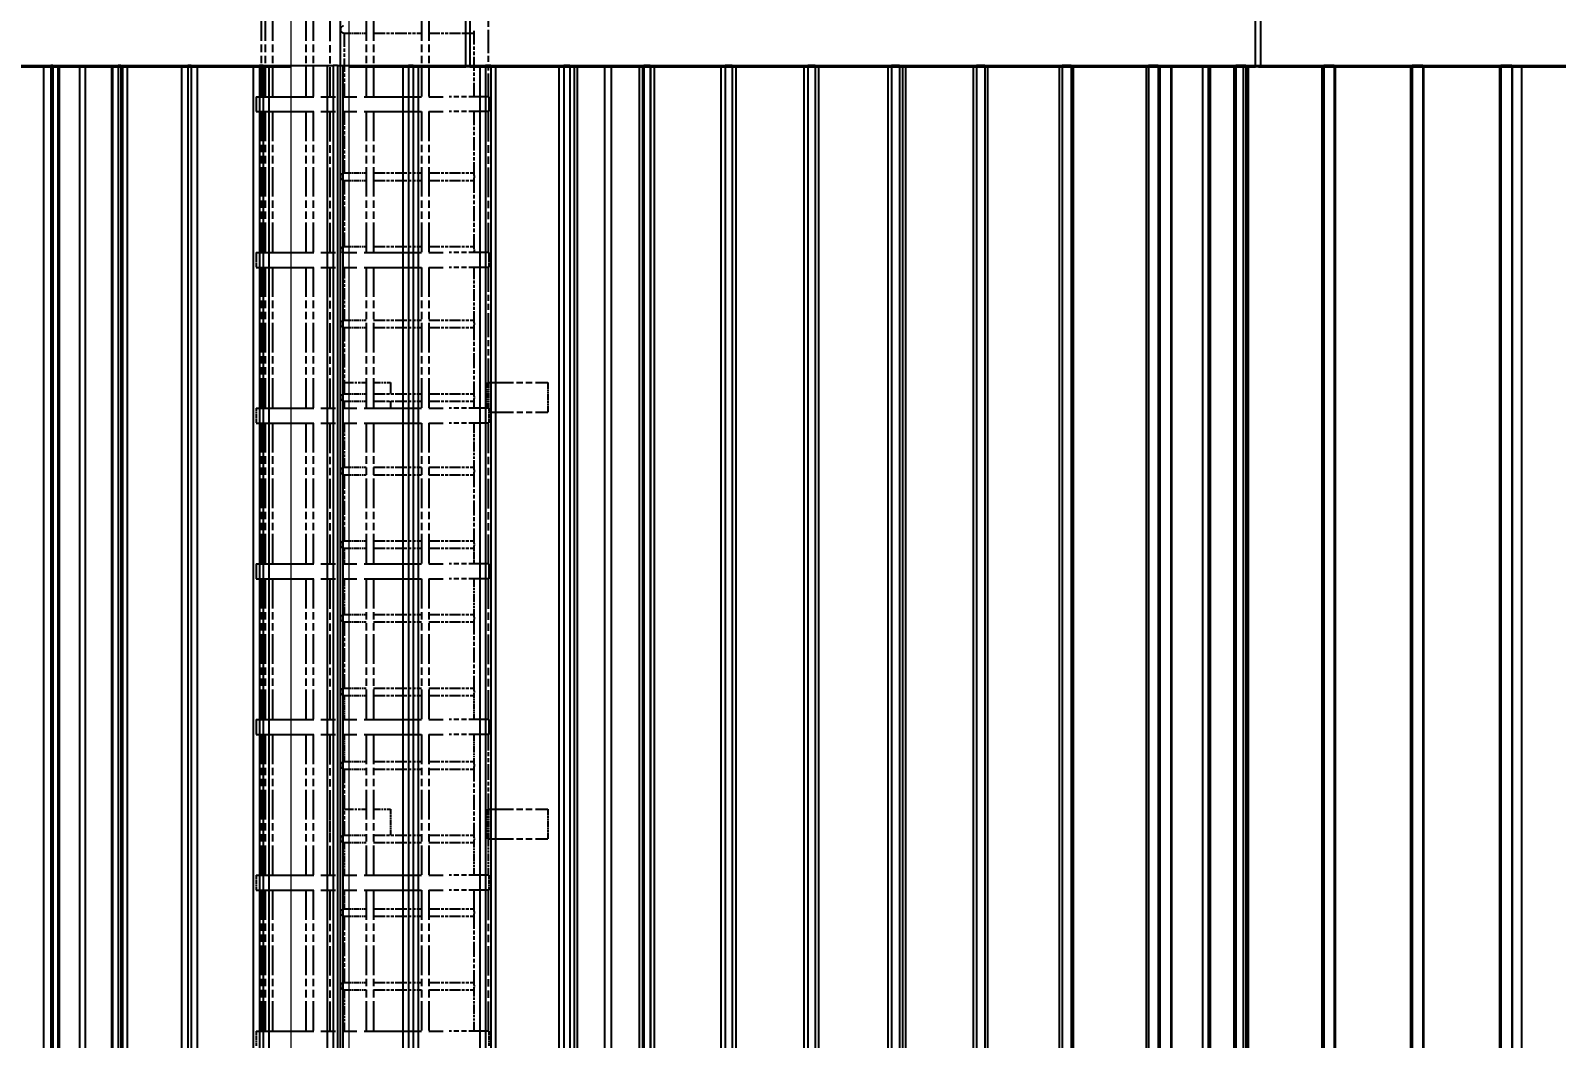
# Model space of a CAD drawing. Header units: millimetres. Extents: x 0 to 100323, y 0 to 59400.
# Drawn here: x 32064 to 37201, y 47532 to 50923 of the extents above; entities that cross this region are included whole.
import ezdxf

# ---------------------------------------------------------------- set-up
doc = ezdxf.new("R2010")
doc.units = ezdxf.units.MM
doc.header["$LTSCALE"] = 100
doc.linetypes.add('DOUBLE_DASH_CHAIN', pattern=[1.2403, 0.6614, -0.0827, 0.1654, -0.0827, 0.1654, -0.0827])
for name, color, linetype, lineweight in [('Dimension', 7, 'Continuous', 18), ('Reference', 7, 'DOUBLE_DASH_CHAIN', 25), ('Visible', 7, 'Continuous', 25)]:
    doc.layers.add(name, color=color, linetype=linetype, lineweight=lineweight)
doc.layers.add('P_Cable Ducts (CD)', color=30, linetype='Continuous', lineweight=18, true_color=0xff7f00)
doc.styles.add('Title', font='arial.ttf')
doc.dimstyles.new('Default - Method 2b', dxfattribs={"dimscale": 100, "dimtxt": 3, "dimasz": 2.5, "dimexe": 3, "dimexo": 0.5, "dimgap": 0.7, "dimtad": 0, "dimtoh": 1, "dimdec": 0, "dimrnd": 1e-08, "dimtxsty": 'Title', "dimcen": 0.09, "dimdle": 10, "dimclrd": 256, "dimclre": 256, "dimclrt": 7, "dimadec": 0, "dimazin": 2, "dimtfac": 0.833333, "dimtdec": 1, "dimtmove": 0, "dimatfit": 3, "dimfxl": 1, "dimtolj": 1, "dimlwd": -1, "dimlwe": -1, "dimarcsym": 0})

# ---------------------------------------------------------------- blocks, each defined once
blk = doc.blocks.new('*D43')
at = {"layer": 'Defpoints', "color": 0, "transparency": 16777216}
for p in [(45638.8, 52323.5), (47905.4, 52323.5), (29571.2, 44740.5)]:
    blk.add_point(p, dxfattribs=at)
at = {"layer": 'Dimension', "transparency": 16777216}
for p, q in [((45688.8, 52323.5), (48205.4, 52323.5)), ((47905.4, 52073.5), (47905.4, 49048.8)), ((47905.4, 44990.5), (47905.4, 48015.3)), ((29621.2, 44740.5), (48205.4, 44740.5))]:
    blk.add_line(p, q, dxfattribs=at)
for points in [[(47863.8, 52073.5), (47947.1, 52073.5), (47905.4, 52323.5)], [(47863.8, 44990.5), (47947.1, 44990.5), (47905.4, 44740.5)]]:
    blk.add_solid(points, dxfattribs=at)
at = {"layer": 'Dimension', "color": 7, "transparency": 16777216, "insert": (48058.7, 48085.3), "char_height": 300, "attachment_point": 7, "rotation": 90, "style": 'Title'}
blk.add_mtext('\\A1;7583', dxfattribs=at)

msp = doc.modelspace()

# ---------------------------------------------------------------- linework, layer by layer
at = {"layer": 'P_Cable Ducts (CD)'}
for p, q in [((32941.8, 45840.5), (32941.8, 51100.5)), ((33137.3, 45640.5), (33137.3, 51100.5))]:
    msp.add_line(p, q, dxfattribs=at)
at = {"layer": 'Reference', "ltscale": 1.503695}
for p, q in [((32840.4, 51173.5), (32840.4, 50699.8)), ((32854, 51173.5), (32854, 50699.8)), ((32879, 51173.5), (32879, 50699.8)), ((32990.7, 51173.5), (32990.7, 50699.8)), ((33015.7, 51173.5), (33015.7, 50699.8)), ((33073, 50699.8), (33073, 51173.5)), ((33194, 51173.5), (33194, 50699.8)), ((33219, 51173.5), (33219, 50699.8)), ((33380, 51173.5), (33380, 50699.8)), ((33405, 51173.5), (33405, 50699.8)), ((32840.4, 50649.8), (32840.4, 50176)), ((32854, 50649.8), (32854, 50176)), ((32879, 50649.8), (32879, 50176)), ((32990.7, 50649.8), (32990.7, 50176)), ((33015.7, 50649.8), (33015.7, 50176)), ((33073, 50176), (33073, 50649.8)), ((33194, 50649.8), (33194, 50176)), ((33219, 50649.8), (33219, 50176)), ((33380, 50649.8), (33380, 50176)), ((33405, 50649.8), (33405, 50176)), ((33605.9, 50176), (33605.9, 50649.8)), ((32840.4, 50126), (32840.4, 49652.3)), ((32854, 50126), (32854, 49652.3)), ((32879, 50126), (32879, 49652.3)), ((32990.7, 50126), (32990.7, 49652.3)), ((33015.7, 50126), (33015.7, 49652.3)), ((33073, 49652.3), (33073, 50126)), ((33194, 50126), (33194, 49652.3)), ((33219, 50126), (33219, 49652.3)), ((33380, 50126), (33380, 49652.3)), ((33405, 50126), (33405, 49652.3)), ((32840.4, 49602.3), (32840.4, 49128.5)), ((32854, 49602.3), (32854, 49128.5)), ((32879, 49602.3), (32879, 49128.5)), ((32990.7, 49602.3), (32990.7, 49128.5)), ((33015.7, 49602.3), (33015.7, 49128.5)), ((33073, 49128.5), (33073, 49602.3)), ((33194, 49602.3), (33194, 49128.5)), ((33219, 49602.3), (33219, 49128.5)), ((33380, 49602.3), (33380, 49128.5)), ((33405, 49602.3), (33405, 49128.5)), ((33605.9, 49128.5), (33605.9, 49602.3)), ((32840.4, 49078.5), (32840.4, 48604.8)), ((32854, 49078.5), (32854, 48604.8)), ((32879, 49078.5), (32879, 48604.8)), ((32990.7, 49078.5), (32990.7, 48604.8)), ((33015.7, 49078.5), (33015.7, 48604.8)), ((33073, 48604.8), (33073, 49078.5)), ((33194, 49078.5), (33194, 48604.8)), ((33219, 49078.5), (33219, 48604.8)), ((33380, 49078.5), (33380, 48604.8)), ((33405, 49078.5), (33405, 48604.8)), ((33605.9, 48604.8), (33605.9, 49078.5)), ((32840.4, 48554.8), (32840.4, 48081)), ((32854, 48554.8), (32854, 48081)), ((32879, 48554.8), (32879, 48081)), ((32990.7, 48554.8), (32990.7, 48081)), ((33015.7, 48554.8), (33015.7, 48081)), ((33073, 48081), (33073, 48554.8)), ((33194, 48554.8), (33194, 48081)), ((33219, 48554.8), (33219, 48081)), ((33380, 48554.8), (33380, 48081)), ((33405, 48554.8), (33405, 48081)), ((32840.4, 48031), (32840.4, 47557.3)), ((32854, 48031), (32854, 47557.3)), ((32879, 48031), (32879, 47557.3)), ((32990.7, 48031), (32990.7, 47557.3)), ((33015.7, 48031), (33015.7, 47557.3)), ((33073, 47557.3), (33073, 48031)), ((33194, 48031), (33194, 47557.3)), ((33219, 48031), (33219, 47557.3)), ((33380, 48031), (33380, 47557.3)), ((33405, 48031), (33405, 47557.3)), ((33605.9, 47557.3), (33605.9, 48031))]:
    msp.add_line(p, q, dxfattribs=at)
at = {"layer": 'Reference', "ltscale": 1.186272}
msp.add_line((33605.9, 50699.8), (33605.9, 51073.5), dxfattribs=at)
at = {"layer": 'Reference', "ltscale": 0.279552}
for p, q in [((33117.8, 50913.5), (33194, 50913.5)), ((33117.8, 50443.5), (33194, 50443.5)), ((33117.8, 50418.5), (33194, 50418.5)), ((33117.8, 50196), (33194, 50196)), ((33117.8, 49948.5), (33194, 49948.5)), ((33117.8, 49923.5), (33194, 49923.5)), ((33117.8, 49701), (33194, 49701)), ((33117.8, 49676), (33194, 49676)), ((33117.8, 49453.5), (33194, 49453.5)), ((33117.8, 49428.5), (33194, 49428.5)), ((33117.8, 49206), (33194, 49206)), ((33117.8, 49181), (33194, 49181)), ((33117.8, 48958.5), (33194, 48958.5)), ((33117.8, 48933.5), (33194, 48933.5)), ((33117.8, 48711), (33194, 48711)), ((33117.8, 48686), (33194, 48686)), ((33117.8, 48463.5), (33194, 48463.5)), ((33117.8, 48438.5), (33194, 48438.5)), ((33117.8, 48216), (33194, 48216)), ((33117.8, 48191), (33194, 48191)), ((33117.8, 47968.5), (33194, 47968.5)), ((33117.8, 47943.5), (33194, 47943.5)), ((33117.8, 47721), (33194, 47721)), ((33117.8, 47696), (33194, 47696))]:
    msp.add_line(p, q, dxfattribs=at)
at = {"layer": 'Reference', "ltscale": 0.678393}
msp.add_line((33121, 50699.8), (33121, 50913.5), dxfattribs=at)
at = {"layer": 'Reference', "ltscale": 0.589819}
for p, q in [((33219, 50913.5), (33380, 50913.5)), ((33219, 50443.5), (33380, 50443.5)), ((33219, 50418.5), (33380, 50418.5)), ((33219, 50196), (33380, 50196)), ((33219, 49948.5), (33380, 49948.5)), ((33219, 49923.5), (33380, 49923.5)), ((33219, 49701), (33380, 49701)), ((33219, 49676), (33380, 49676)), ((33219, 49453.5), (33380, 49453.5)), ((33219, 49428.5), (33380, 49428.5)), ((33219, 49206), (33380, 49206)), ((33219, 49181), (33380, 49181)), ((33219, 48958.5), (33380, 48958.5)), ((33219, 48933.5), (33380, 48933.5)), ((33219, 48711), (33380, 48711)), ((33219, 48686), (33380, 48686)), ((33219, 48463.5), (33380, 48463.5)), ((33219, 48438.5), (33380, 48438.5)), ((33219, 48216), (33380, 48216)), ((33219, 48191), (33380, 48191)), ((33219, 47968.5), (33380, 47968.5)), ((33219, 47943.5), (33380, 47943.5)), ((33219, 47721), (33380, 47721)), ((33219, 47696), (33380, 47696))]:
    msp.add_line(p, q, dxfattribs=at)
at = {"layer": 'Reference', "ltscale": 0.560489}
for p, q in [((33405, 50913.5), (33557.9, 50913.5)), ((33405, 50443.5), (33557.9, 50443.5)), ((33405, 50418.5), (33557.9, 50418.5)), ((33405, 50196), (33557.9, 50196)), ((33405, 49948.5), (33557.9, 49948.5)), ((33405, 49923.5), (33557.9, 49923.5)), ((33405, 49701), (33557.9, 49701)), ((33405, 49676), (33557.9, 49676)), ((33405, 49453.5), (33557.9, 49453.5)), ((33405, 49428.5), (33557.9, 49428.5)), ((33405, 49206), (33557.9, 49206)), ((33405, 49181), (33557.9, 49181)), ((33405, 48958.5), (33557.9, 48958.5)), ((33405, 48933.5), (33557.9, 48933.5)), ((33405, 48711), (33557.9, 48711)), ((33405, 48686), (33557.9, 48686)), ((33405, 48463.5), (33557.9, 48463.5)), ((33405, 48438.5), (33557.9, 48438.5)), ((33405, 48216), (33557.9, 48216)), ((33405, 48191), (33557.9, 48191)), ((33405, 47968.5), (33557.9, 47968.5)), ((33405, 47943.5), (33557.9, 47943.5)), ((33405, 47721), (33557.9, 47721)), ((33405, 47696), (33557.9, 47696))]:
    msp.add_line(p, q, dxfattribs=at)
at = {"layer": 'Reference', "ltscale": 0.706962}
msp.add_line((33557.9, 50699.8), (33557.9, 50922.5), dxfattribs=at)
at = {"layer": 'Reference', "ltscale": 2.925437}
for p, q in [((32824.4, 50699.8), (33473.4, 50699.8)), ((32824.4, 50649.8), (33473.4, 50649.8)), ((32824.4, 50176), (33473.4, 50176)), ((32824.4, 50126), (33473.4, 50126)), ((32824.4, 49652.3), (33473.4, 49652.3)), ((32824.4, 49602.3), (33473.4, 49602.3)), ((32824.4, 49128.5), (33473.4, 49128.5)), ((32824.4, 49078.5), (33473.4, 49078.5)), ((32824.4, 48604.8), (33473.4, 48604.8)), ((32824.4, 48554.8), (33473.4, 48554.8)), ((32824.4, 48081), (33473.4, 48081)), ((32824.4, 48031), (33473.4, 48031)), ((32824.4, 47557.3), (33473.4, 47557.3))]:
    msp.add_line(p, q, dxfattribs=at)
at = {"layer": 'Reference', "ltscale": 0.158612}
for p, q in [((32824.4, 50699.8), (32824.4, 50649.8)), ((33607.1, 50699.8), (33607.1, 50649.8)), ((32824.4, 50176), (32824.4, 50126)), ((33607.1, 50176), (33607.1, 50126)), ((32824.4, 49652.3), (32824.4, 49602.3)), ((33607.1, 49652.3), (33607.1, 49602.3)), ((32824.4, 49128.5), (32824.4, 49078.5)), ((33607.1, 49128.5), (33607.1, 49078.5)), ((32824.4, 48604.8), (32824.4, 48554.8)), ((33607.1, 48604.8), (33607.1, 48554.8)), ((32824.4, 48081), (32824.4, 48031)), ((33607.1, 48081), (33607.1, 48031)), ((32824.4, 47557.3), (32824.4, 47507.3)), ((33607.1, 47557.3), (33607.1, 47507.3))]:
    msp.add_line(p, q, dxfattribs=at)
at = {"layer": 'Reference', "ltscale": 1.015527}
for p, q in [((33607.1, 50699.8), (33473.4, 50699.8)), ((33607.1, 50649.8), (33473.4, 50649.8)), ((33607.1, 50176), (33473.4, 50176)), ((33607.1, 50126), (33473.4, 50126)), ((33607.1, 49652.3), (33473.4, 49652.3)), ((33607.1, 49602.3), (33473.4, 49602.3)), ((33607.1, 49128.5), (33473.4, 49128.5)), ((33607.1, 49078.5), (33473.4, 49078.5)), ((33607.1, 48604.8), (33473.4, 48604.8)), ((33607.1, 48554.8), (33473.4, 48554.8)), ((33607.1, 48081), (33473.4, 48081)), ((33607.1, 48031), (33473.4, 48031)), ((33607.1, 47557.3), (33473.4, 47557.3))]:
    msp.add_line(p, q, dxfattribs=at)
at = {"layer": 'Reference', "ltscale": 0.654587}
msp.add_line((33121, 50443.5), (33121, 50649.8), dxfattribs=at)
at = {"layer": 'Reference', "ltscale": 0.683155}
msp.add_line((33557.9, 50434.5), (33557.9, 50649.8), dxfattribs=at)
at = {"layer": 'Reference', "ltscale": 0.706168}
for p, q in [((33121, 50196), (33121, 50418.5)), ((33121, 49701), (33121, 49923.5)), ((33121, 49206), (33121, 49428.5)), ((33121, 48711), (33121, 48933.5)), ((33121, 48216), (33121, 48438.5)), ((33121, 47721), (33121, 47943.5))]:
    msp.add_line(p, q, dxfattribs=at)
at = {"layer": 'Reference', "ltscale": 0.763304}
for p, q in [((33557.9, 50187), (33557.9, 50427.5)), ((33557.9, 49692), (33557.9, 49932.5)), ((33557.9, 49197), (33557.9, 49437.5)), ((33557.9, 48702), (33557.9, 48942.5)), ((33557.9, 48207), (33557.9, 48447.5)), ((33557.9, 47712), (33557.9, 47952.5))]:
    msp.add_line(p, q, dxfattribs=at)
at = {"layer": 'Reference', "ltscale": 0.012597}
for p, q in [((33557.9, 50176), (33557.9, 50180)), ((33602.7, 49738.5), (33606.2, 49738.5)), ((33602.7, 48303.5), (33606.2, 48303.5)), ((33606.2, 48203.5), (33602.7, 48203.5))]:
    msp.add_line(p, q, dxfattribs=at)
at = {"layer": 'Reference', "ltscale": 0.563327}
msp.add_line((33121, 49948.5), (33121, 50126), dxfattribs=at)
at = {"layer": 'Reference', "ltscale": 0.591895}
msp.add_line((33557.9, 49939.5), (33557.9, 50126), dxfattribs=at)
at = {"layer": 'Reference', "ltscale": 1.229917}
msp.add_line((33605.9, 49738.5), (33605.9, 50126), dxfattribs=at)
at = {"layer": 'Reference', "ltscale": 0.273678}
for p, q in [((33072.7, 49652.3), (33072.7, 49738.5)), ((33602.7, 49652.3), (33602.7, 49738.5)), ((33606.2, 49738.5), (33606.2, 49652.3))]:
    msp.add_line(p, q, dxfattribs=at)
at = {"layer": 'Reference', "ltscale": 0.0008116}
for p, q in [((33072.7, 49738.5), (33073, 49738.5)), ((33072.7, 48303.5), (33073, 48303.5)), ((33073, 48203.5), (33072.7, 48203.5))]:
    msp.add_line(p, q, dxfattribs=at)
at = {"layer": 'Reference', "ltscale": 0.463858}
for p, q in [((33121, 49738.5), (33194, 49738.5)), ((33121, 48303.5), (33194, 48303.5))]:
    msp.add_line(p, q, dxfattribs=at)
at = {"layer": 'Reference', "ltscale": 0.362611}
for p, q in [((33219, 49738.5), (33276.2, 49738.5)), ((33219, 48303.5), (33276.2, 48303.5))]:
    msp.add_line(p, q, dxfattribs=at)
at = {"layer": 'Reference', "ltscale": 0.118934}
msp.add_line((33276.2, 49738.5), (33276.2, 49701), dxfattribs=at)
at = {"layer": 'Reference', "ltscale": 1.269595}
for p, q in [((33606.2, 49738.5), (33806.2, 49738.5)), ((33606.2, 48303.5), (33806.2, 48303.5)), ((33606.2, 48203.5), (33806.2, 48203.5))]:
    msp.add_line(p, q, dxfattribs=at)
at = {"layer": 'Reference', "ltscale": 0.317324}
for p, q in [((33806.2, 49738.5), (33806.2, 49638.5)), ((33072.7, 48203.5), (33072.7, 48303.5)), ((33602.7, 48203.5), (33602.7, 48303.5)), ((33606.2, 48303.5), (33606.2, 48203.5)), ((33806.2, 48303.5), (33806.2, 48203.5))]:
    msp.add_line(p, q, dxfattribs=at)
at = {"layer": 'Reference', "ltscale": 0.075288}
for p, q in [((33121, 49652.3), (33121, 49676)), ((33276.2, 49676), (33276.2, 49652.3))]:
    msp.add_line(p, q, dxfattribs=at)
at = {"layer": 'Reference', "ltscale": 0.103856}
msp.add_line((33557.9, 49652.3), (33557.9, 49685), dxfattribs=at)
at = {"layer": 'Reference', "ltscale": 1.263979}
msp.add_line((33607.1, 49638.5), (33806.2, 49638.5), dxfattribs=at)
at = {"layer": 'Reference', "ltscale": 0.472068}
msp.add_line((33121, 49453.5), (33121, 49602.3), dxfattribs=at)
at = {"layer": 'Reference', "ltscale": 0.500636}
msp.add_line((33557.9, 49444.5), (33557.9, 49602.3), dxfattribs=at)
at = {"layer": 'Reference', "ltscale": 0.166548}
msp.add_line((33121, 49128.5), (33121, 49181), dxfattribs=at)
at = {"layer": 'Reference', "ltscale": 0.195116}
msp.add_line((33557.9, 49128.5), (33557.9, 49190), dxfattribs=at)
at = {"layer": 'Reference', "ltscale": 0.380809}
msp.add_line((33121, 48958.5), (33121, 49078.5), dxfattribs=at)
at = {"layer": 'Reference', "ltscale": 0.409377}
msp.add_line((33557.9, 48949.5), (33557.9, 49078.5), dxfattribs=at)
at = {"layer": 'Reference', "ltscale": 0.286375}
msp.add_line((33557.9, 48604.8), (33557.9, 48695), dxfattribs=at)
at = {"layer": 'Reference', "ltscale": 0.257807}
msp.add_line((33121, 48604.8), (33121, 48686), dxfattribs=at)
at = {"layer": 'Reference', "ltscale": 0.289549}
msp.add_line((33121, 48463.5), (33121, 48554.8), dxfattribs=at)
at = {"layer": 'Reference', "ltscale": 0.318117}
msp.add_line((33557.9, 48454.5), (33557.9, 48554.8), dxfattribs=at)
at = {"layer": 'Reference', "ltscale": 0.797427}
msp.add_line((33605.9, 48303.5), (33605.9, 48554.8), dxfattribs=at)
at = {"layer": 'Reference', "ltscale": 0.277646}
msp.add_line((33276.2, 48303.5), (33276.2, 48216), dxfattribs=at)
at = {"layer": 'Reference', "ltscale": 0.349066}
msp.add_line((33121, 48081), (33121, 48191), dxfattribs=at)
at = {"layer": 'Reference', "ltscale": 0.377634}
msp.add_line((33557.9, 48081), (33557.9, 48200), dxfattribs=at)
at = {"layer": 'Reference', "ltscale": 0.388744}
msp.add_line((33605.9, 48081), (33605.9, 48203.5), dxfattribs=at)
at = {"layer": 'Reference', "ltscale": 0.19829}
msp.add_line((33121, 47968.5), (33121, 48031), dxfattribs=at)
at = {"layer": 'Reference', "ltscale": 0.226858}
msp.add_line((33557.9, 47959.5), (33557.9, 48031), dxfattribs=at)
at = {"layer": 'Reference', "ltscale": 0.440326}
msp.add_line((33121, 47557.3), (33121, 47696), dxfattribs=at)
at = {"layer": 'Reference', "ltscale": 0.468894}
msp.add_line((33557.9, 47557.3), (33557.9, 47705), dxfattribs=at)
at = {"layer": 'Reference', "ltscale": 0.126968}
for points in [[(33117.8, 50913.5), (33117.4, 50913.5), (33116.9, 50913.6), (33115.9, 50913.9), (33115.4, 50914.2), (33113.9, 50915.1), (33112.8, 50916.1), (33110.9, 50918.3), (33110.1, 50919.7), (33109.1, 50922), (33108.9, 50922.8), (33108.5, 50924.4), (33108.5, 50925.2), (33108.5, 50926.8), (33108.5, 50927.7), (33108.9, 50929.3), (33109.1, 50930.1), (33110.1, 50932.4), (33110.9, 50933.8), (33112.8, 50936), (33113.9, 50936.9), (33115.4, 50937.9), (33115.9, 50938.1), (33116.9, 50938.5), (33117.4, 50938.5), (33117.8, 50938.5)], [(33117.8, 50418.5), (33117.4, 50418.5), (33116.9, 50418.6), (33115.9, 50418.9), (33115.4, 50419.2), (33113.9, 50420.1), (33112.8, 50421.1), (33110.9, 50423.3), (33110.1, 50424.7), (33109.1, 50427), (33108.9, 50427.8), (33108.5, 50429.4), (33108.5, 50430.2), (33108.5, 50431.8), (33108.5, 50432.7), (33108.9, 50434.3), (33109.1, 50435.1), (33110.1, 50437.4), (33110.9, 50438.8), (33112.8, 50441), (33113.9, 50441.9), (33115.4, 50442.9), (33115.9, 50443.1), (33116.9, 50443.5), (33117.4, 50443.5), (33117.8, 50443.5)], [(33117.8, 49923.5), (33117.4, 49923.5), (33116.9, 49923.6), (33115.9, 49923.9), (33115.4, 49924.2), (33113.9, 49925.1), (33112.8, 49926.1), (33110.9, 49928.3), (33110.1, 49929.7), (33109.1, 49932), (33108.9, 49932.8), (33108.5, 49934.4), (33108.5, 49935.2), (33108.5, 49936.8), (33108.5, 49937.7), (33108.9, 49939.3), (33109.1, 49940.1), (33110.1, 49942.4), (33110.9, 49943.8), (33112.8, 49946), (33113.9, 49946.9), (33115.4, 49947.9), (33115.9, 49948.1), (33116.9, 49948.5), (33117.4, 49948.5), (33117.8, 49948.5)], [(33117.8, 49676), (33117.4, 49676), (33116.9, 49676.1), (33115.9, 49676.4), (33115.4, 49676.7), (33113.9, 49677.6), (33112.8, 49678.6), (33110.9, 49680.8), (33110.1, 49682.2), (33109.1, 49684.5), (33108.9, 49685.3), (33108.5, 49686.9), (33108.5, 49687.7), (33108.5, 49689.3), (33108.5, 49690.2), (33108.9, 49691.8), (33109.1, 49692.6), (33110.1, 49694.9), (33110.9, 49696.3), (33112.8, 49698.5), (33113.9, 49699.4), (33115.4, 49700.4), (33115.9, 49700.6), (33116.9, 49701), (33117.4, 49701), (33117.8, 49701)], [(33117.8, 49428.5), (33117.4, 49428.5), (33116.9, 49428.6), (33115.9, 49428.9), (33115.4, 49429.2), (33113.9, 49430.1), (33112.8, 49431.1), (33110.9, 49433.3), (33110.1, 49434.7), (33109.1, 49437), (33108.9, 49437.8), (33108.5, 49439.4), (33108.5, 49440.2), (33108.5, 49441.8), (33108.5, 49442.7), (33108.9, 49444.3), (33109.1, 49445.1), (33110.1, 49447.4), (33110.9, 49448.8), (33112.8, 49451), (33113.9, 49451.9), (33115.4, 49452.9), (33115.9, 49453.1), (33116.9, 49453.5), (33117.4, 49453.5), (33117.8, 49453.5)], [(33117.8, 49181), (33117.4, 49181), (33116.9, 49181.1), (33115.9, 49181.4), (33115.4, 49181.7), (33113.9, 49182.6), (33112.8, 49183.6), (33110.9, 49185.8), (33110.1, 49187.2), (33109.1, 49189.5), (33108.9, 49190.3), (33108.5, 49191.9), (33108.5, 49192.7), (33108.5, 49194.3), (33108.5, 49195.2), (33108.9, 49196.8), (33109.1, 49197.6), (33110.1, 49199.9), (33110.9, 49201.3), (33112.8, 49203.5), (33113.9, 49204.4), (33115.4, 49205.4), (33115.9, 49205.6), (33116.9, 49206), (33117.4, 49206), (33117.8, 49206)], [(33117.8, 48933.5), (33117.4, 48933.5), (33116.9, 48933.6), (33115.9, 48933.9), (33115.4, 48934.2), (33113.9, 48935.1), (33112.8, 48936.1), (33110.9, 48938.3), (33110.1, 48939.7), (33109.1, 48942), (33108.9, 48942.8), (33108.5, 48944.4), (33108.5, 48945.2), (33108.5, 48946.8), (33108.5, 48947.7), (33108.9, 48949.3), (33109.1, 48950.1), (33110.1, 48952.4), (33110.9, 48953.8), (33112.8, 48956), (33113.9, 48956.9), (33115.4, 48957.9), (33115.9, 48958.1), (33116.9, 48958.5), (33117.4, 48958.5), (33117.8, 48958.5)], [(33117.8, 48686), (33117.4, 48686), (33116.9, 48686.1), (33115.9, 48686.4), (33115.4, 48686.7), (33113.9, 48687.6), (33112.8, 48688.6), (33110.9, 48690.8), (33110.1, 48692.2), (33109.1, 48694.5), (33108.9, 48695.3), (33108.5, 48696.9), (33108.5, 48697.7), (33108.5, 48699.3), (33108.5, 48700.2), (33108.9, 48701.8), (33109.1, 48702.6), (33110.1, 48704.9), (33110.9, 48706.3), (33112.8, 48708.5), (33113.9, 48709.4), (33115.4, 48710.4), (33115.9, 48710.6), (33116.9, 48711), (33117.4, 48711), (33117.8, 48711)], [(33117.8, 48438.5), (33117.4, 48438.5), (33116.9, 48438.6), (33115.9, 48438.9), (33115.4, 48439.2), (33113.9, 48440.1), (33112.8, 48441.1), (33110.9, 48443.3), (33110.1, 48444.7), (33109.1, 48447), (33108.9, 48447.8), (33108.5, 48449.4), (33108.5, 48450.2), (33108.5, 48451.8), (33108.5, 48452.7), (33108.9, 48454.3), (33109.1, 48455.1), (33110.1, 48457.4), (33110.9, 48458.8), (33112.8, 48461), (33113.9, 48461.9), (33115.4, 48462.9), (33115.9, 48463.1), (33116.9, 48463.5), (33117.4, 48463.5), (33117.8, 48463.5)], [(33117.8, 48191), (33117.4, 48191), (33116.9, 48191.1), (33115.9, 48191.4), (33115.4, 48191.7), (33113.9, 48192.6), (33112.8, 48193.6), (33110.9, 48195.8), (33110.1, 48197.2), (33109.1, 48199.5), (33108.9, 48200.3), (33108.5, 48201.9), (33108.5, 48202.7), (33108.5, 48204.3), (33108.5, 48205.2), (33108.9, 48206.8), (33109.1, 48207.6), (33110.1, 48209.9), (33110.9, 48211.3), (33112.8, 48213.5), (33113.9, 48214.4), (33115.4, 48215.4), (33115.9, 48215.6), (33116.9, 48216), (33117.4, 48216), (33117.8, 48216)], [(33117.8, 47943.5), (33117.4, 47943.5), (33116.9, 47943.6), (33115.9, 47943.9), (33115.4, 47944.2), (33113.9, 47945.1), (33112.8, 47946.1), (33110.9, 47948.3), (33110.1, 47949.7), (33109.1, 47952), (33108.9, 47952.8), (33108.5, 47954.4), (33108.5, 47955.2), (33108.5, 47956.8), (33108.5, 47957.7), (33108.9, 47959.3), (33109.1, 47960.1), (33110.1, 47962.4), (33110.9, 47963.8), (33112.8, 47966), (33113.9, 47966.9), (33115.4, 47967.9), (33115.9, 47968.1), (33116.9, 47968.5), (33117.4, 47968.5), (33117.8, 47968.5)], [(33117.8, 47696), (33117.4, 47696), (33116.9, 47696.1), (33115.9, 47696.4), (33115.4, 47696.7), (33113.9, 47697.6), (33112.8, 47698.6), (33110.9, 47700.8), (33110.1, 47702.2), (33109.1, 47704.5), (33108.9, 47705.3), (33108.5, 47706.9), (33108.5, 47707.7), (33108.5, 47709.3), (33108.5, 47710.2), (33108.9, 47711.8), (33109.1, 47712.6), (33110.1, 47714.9), (33110.9, 47716.3), (33112.8, 47718.5), (33113.9, 47719.4), (33115.4, 47720.4), (33115.9, 47720.6), (33116.9, 47721), (33117.4, 47721), (33117.8, 47721)]]:
    msp.add_open_spline(points, degree=3, knots=[1.925785, 1.925785, 1.925785, 1.925785, 2.166111, 2.166111, 2.406438, 2.406438, 2.887091, 2.887091, 3.36933, 3.36933, 3.61045, 3.61045, 3.85157, 3.85157, 4.092689, 4.092689, 4.333809, 4.333809, 4.816048, 4.816048, 5.296701, 5.296701, 5.537028, 5.537028, 5.777354, 5.777354, 5.777354, 5.777354], dxfattribs=at)
at = {"layer": 'Reference', "ltscale": 0.022524}
for points in [[(33557.9, 50434.5), (33557.9, 50434.2), (33557.9, 50433.8), (33557.9, 50432.7), (33557.9, 50431.8), (33557.9, 50430.2), (33557.9, 50429.4), (33557.9, 50428.2), (33557.9, 50427.9), (33557.9, 50427.5)], [(33557.9, 50187), (33557.9, 50186.7), (33557.9, 50186.3), (33557.9, 50185.2), (33557.9, 50184.3), (33557.9, 50182.7), (33557.9, 50181.9), (33557.9, 50180.7), (33557.9, 50180.4), (33557.9, 50180)], [(33557.9, 49939.5), (33557.9, 49939.2), (33557.9, 49938.8), (33557.9, 49937.7), (33557.9, 49936.8), (33557.9, 49935.2), (33557.9, 49934.4), (33557.9, 49933.2), (33557.9, 49932.9), (33557.9, 49932.5)], [(33557.9, 49692), (33557.9, 49691.7), (33557.9, 49691.3), (33557.9, 49690.2), (33557.9, 49689.3), (33557.9, 49687.7), (33557.9, 49686.9), (33557.9, 49685.7), (33557.9, 49685.4), (33557.9, 49685)], [(33557.9, 49444.5), (33557.9, 49444.2), (33557.9, 49443.8), (33557.9, 49442.7), (33557.9, 49441.8), (33557.9, 49440.2), (33557.9, 49439.4), (33557.9, 49438.2), (33557.9, 49437.9), (33557.9, 49437.5)], [(33557.9, 49197), (33557.9, 49196.7), (33557.9, 49196.3), (33557.9, 49195.2), (33557.9, 49194.3), (33557.9, 49192.7), (33557.9, 49191.9), (33557.9, 49190.7), (33557.9, 49190.4), (33557.9, 49190)], [(33557.9, 48949.5), (33557.9, 48949.2), (33557.9, 48948.8), (33557.9, 48947.7), (33557.9, 48946.8), (33557.9, 48945.2), (33557.9, 48944.4), (33557.9, 48943.2), (33557.9, 48942.9), (33557.9, 48942.5)], [(33557.9, 48702), (33557.9, 48701.7), (33557.9, 48701.3), (33557.9, 48700.2), (33557.9, 48699.3), (33557.9, 48697.7), (33557.9, 48696.9), (33557.9, 48695.7), (33557.9, 48695.4), (33557.9, 48695)], [(33557.9, 48454.5), (33557.9, 48454.2), (33557.9, 48453.8), (33557.9, 48452.7), (33557.9, 48451.8), (33557.9, 48450.2), (33557.9, 48449.4), (33557.9, 48448.2), (33557.9, 48447.9), (33557.9, 48447.5)], [(33557.9, 48207), (33557.9, 48206.7), (33557.9, 48206.3), (33557.9, 48205.2), (33557.9, 48204.3), (33557.9, 48202.7), (33557.9, 48201.9), (33557.9, 48200.7), (33557.9, 48200.4), (33557.9, 48200)], [(33557.9, 47959.5), (33557.9, 47959.2), (33557.9, 47958.8), (33557.9, 47957.7), (33557.9, 47956.8), (33557.9, 47955.2), (33557.9, 47954.4), (33557.9, 47953.2), (33557.9, 47952.9), (33557.9, 47952.5)], [(33557.9, 47712), (33557.9, 47711.7), (33557.9, 47711.3), (33557.9, 47710.2), (33557.9, 47709.3), (33557.9, 47707.7), (33557.9, 47706.9), (33557.9, 47705.7), (33557.9, 47705.4), (33557.9, 47705)]]:
    msp.add_open_spline(points, degree=3, knots=[3.5052413, 3.5052413, 3.5052413, 3.5052413, 3.61045, 3.61045, 3.8515697, 3.8515697, 4.0926893, 4.0926893, 4.197898, 4.197898, 4.197898, 4.197898], dxfattribs=at)
at = {"layer": 'Reference', "ltscale": 0.089396}
msp.add_open_spline([(33110.9, 50176), (33110.3, 50176.8), (33109.8, 50177.7), (33109.1, 50179.5), (33108.9, 50180.3), (33108.5, 50181.9), (33108.5, 50182.7), (33108.5, 50184.3), (33108.5, 50185.2), (33108.9, 50186.8), (33109.1, 50187.6), (33110.1, 50189.9), (33110.9, 50191.3), (33112.8, 50193.5), (33113.9, 50194.4), (33115.4, 50195.4), (33115.9, 50195.6), (33116.9, 50196), (33117.4, 50196), (33117.8, 50196)], degree=3, knots=[3.067213, 3.067213, 3.067213, 3.067213, 3.36933, 3.36933, 3.61045, 3.61045, 3.85157, 3.85157, 4.092689, 4.092689, 4.333809, 4.333809, 4.816048, 4.816048, 5.296701, 5.296701, 5.537028, 5.537028, 5.777354, 5.777354, 5.777354, 5.777354], dxfattribs=at)
at = {"layer": 'Visible'}
for p, q in [((33107.6, 45640.5), (33107.6, 51100.5)), ((33529.5, 50800.5), (33529.5, 51100.5)), ((33543.4, 51100.5), (33543.4, 50800.5)), ((36188.3, 50800.5), (36188.3, 51100.5)), ((36204.1, 51100.5), (36204.1, 50800.5)), ((31916.9, 50805.5), (32109.2, 50805.5)), ((32109.2, 50805.5), (32132.3, 50805.5)), ((32109.2, 44940.5), (32109.2, 50805.5)), ((32139.1, 50805.5), (32132.3, 50805.5)), ((32132.3, 50805.5), (32132.3, 44940.5)), ((32139.1, 50805.5), (32139.1, 44940.5)), ((32139.1, 50805.5), (32337.7, 50805.5)), ((32162.3, 44940.5), (32162.3, 50805.5)), ((32337.7, 44940.5), (32337.7, 50805.5)), ((32337.7, 50805.5), (32359.9, 50805.5)), ((32368.6, 50805.5), (32359.9, 50805.5)), ((32359.9, 50805.5), (32359.9, 44940.5)), ((32368.6, 50805.5), (32368.6, 44940.5)), ((32368.6, 50805.5), (32573.2, 50805.5)), ((32390.8, 44940.5), (32390.8, 50805.5)), ((32573.2, 50805.5), (32594.4, 50805.5)), ((32573.2, 44940.5), (32573.2, 50805.5)), ((32605, 50805.5), (32594.4, 50805.5)), ((32594.4, 50805.5), (32594.4, 44940.5)), ((32605, 50805.5), (32605, 44940.5)), ((32605, 50805.5), (32815.3, 50805.5)), ((32626.2, 44940.5), (32626.2, 50805.5)), ((32815.3, 44940.5), (32815.3, 50805.5)), ((32815.3, 50805.5), (32835.5, 50805.5)), ((32848, 50805.5), (32835.5, 50805.5)), ((32835.5, 50805.5), (32835.5, 44940.5)), ((32848, 50805.5), (32848, 44940.5)), ((32848, 50805.5), (33063.8, 50805.5)), ((32868.2, 44940.5), (32868.2, 50805.5)), ((33063.8, 50805.5), (33083, 50805.5)), ((33063.8, 44940.5), (33063.8, 50805.5)), ((33097.3, 50805.5), (33083, 50805.5)), ((33083, 50805.5), (33083, 44940.5)), ((33097.3, 50805.5), (33097.3, 44940.5)), ((33097.3, 50805.5), (33318.3, 50805.5)), ((33116.4, 44940.5), (33116.4, 50805.5)), ((33318.3, 44940.5), (33318.3, 50805.5)), ((33318.3, 50805.5), (33336.3, 50805.5)), ((33352.5, 50805.5), (33336.3, 50805.5)), ((33336.3, 50805.5), (33336.3, 44940.5)), ((33352.5, 50805.5), (33352.5, 44940.5)), ((33352.5, 50805.5), (33578.4, 50805.5)), ((33370.6, 44940.5), (33370.6, 50805.5)), ((33578.4, 50805.5), (33595.4, 50805.5)), ((33578.4, 44940.5), (33578.4, 50805.5)), ((33613.4, 50805.5), (33595.4, 50805.5)), ((33595.4, 50805.5), (33595.4, 44940.5)), ((33613.4, 50805.5), (33613.4, 44940.5)), ((33613.4, 50805.5), (33843.8, 50805.5)), ((33630.4, 44940.5), (33630.4, 50805.5)), ((33843.8, 44940.5), (33843.8, 50805.5)), ((33843.8, 50805.5), (33859.7, 50805.5)), ((33879.5, 50805.5), (33859.7, 50805.5)), ((33859.7, 50805.5), (33859.7, 44940.5)), ((33879.5, 50805.5), (33879.5, 44940.5)), ((33879.5, 50805.5), (34114.3, 50805.5)), ((33895.4, 44940.5), (33895.4, 50805.5)), ((34114.3, 50805.5), (34129, 50805.5)), ((34114.3, 44940.5), (34114.3, 50805.5)), ((34150.6, 50805.5), (34129, 50805.5)), ((34129, 50805.5), (34129, 44940.5)), ((34150.6, 50805.5), (34150.6, 44940.5)), ((34150.6, 50805.5), (34389.3, 50805.5)), ((34165.3, 44940.5), (34165.3, 50805.5)), ((34389.3, 44940.5), (34389.3, 50805.5)), ((34389.3, 50805.5), (34402.8, 50805.5)), ((34426.2, 50805.5), (34402.8, 50805.5)), ((34402.8, 50805.5), (34402.8, 44940.5)), ((34426.2, 50805.5), (34426.2, 46540.5)), ((34426.2, 50805.5), (34668.6, 50805.5)), ((34439.7, 46540.5), (34439.7, 50805.5)), ((34668.6, 46540.5), (34668.6, 50805.5)), ((34668.6, 50805.5), (34680.9, 50805.5)), ((34706, 50805.5), (34680.9, 50805.5)), ((34680.9, 50805.5), (34680.9, 46540.5)), ((34706, 50805.5), (34706, 46540.5)), ((34706, 50805.5), (34951.7, 50805.5)), ((34718.3, 46540.5), (34718.3, 50805.5)), ((34951.7, 46540.5), (34951.7, 50805.5)), ((34951.7, 50805.5), (34962.9, 50805.5)), ((34989.6, 50805.5), (34962.9, 50805.5)), ((34962.9, 50805.5), (34962.9, 46540.5)), ((34989.6, 50805.5), (34989.6, 46540.5)), ((34989.6, 50805.5), (35238.4, 50805.5)), ((35000.8, 46540.5), (35000.8, 50805.5)), ((35238.4, 50805.5), (35248.3, 50805.5)), ((35238.4, 46540.5), (35238.4, 50805.5)), ((35276.7, 50805.5), (35248.3, 50805.5)), ((35248.3, 50805.5), (35248.3, 46540.5)), ((35276.7, 50805.5), (35276.7, 46540.5)), ((35276.7, 50805.5), (35528.2, 50805.5)), ((35286.7, 46540.5), (35286.7, 50805.5)), ((35528.2, 46540.5), (35528.2, 50805.5)), ((35528.2, 50805.5), (35536.9, 50805.5)), ((35566.9, 50805.5), (35536.9, 50805.5)), ((35536.9, 50805.5), (35536.9, 46540.5)), ((35566.9, 50805.5), (35566.9, 44940.5)), ((35566.9, 50805.5), (35820.7, 50805.5)), ((35575.6, 44940.5), (35575.6, 50805.5)), ((35820.7, 50805.5), (35828.2, 50805.5)), ((35820.7, 44940.5), (35820.7, 50805.5)), ((35859.8, 50805.5), (35828.2, 50805.5)), ((35828.2, 50805.5), (35828.2, 44940.5)), ((35859.8, 50805.5), (35859.8, 44940.5)), ((35859.8, 50805.5), (36115.6, 50805.5)), ((35867.3, 44940.5), (35867.3, 50805.5)), ((36115.6, 44940.5), (36115.6, 50805.5)), ((36115.6, 50805.5), (36121.9, 50805.5)), ((36155, 50805.5), (36121.9, 50805.5)), ((36121.9, 50805.5), (36121.9, 44940.5)), ((36155, 50805.5), (36155, 44940.5)), ((36155, 50805.5), (36412.5, 50805.5)), ((36161.2, 44940.5), (36161.2, 50805.5)), ((36412.5, 50805.5), (36417.5, 50805.5)), ((36412.5, 44940.5), (36412.5, 50805.5)), ((36452.1, 50805.5), (36417.5, 50805.5)), ((36417.5, 50805.5), (36417.5, 44940.5)), ((36452.1, 50805.5), (36452.1, 45740.5)), ((36452.1, 50805.5), (36711, 50805.5)), ((36457.1, 45740.5), (36457.1, 50805.5)), ((36711, 45740.5), (36711, 50805.5)), ((36711, 50805.5), (36714.7, 50805.5)), ((36750.8, 50805.5), (36714.7, 50805.5)), ((36714.7, 50805.5), (36714.7, 45740.5)), ((36750.8, 50805.5), (36750.8, 44940.5)), ((36750.8, 50805.5), (37010.6, 50805.5)), ((36754.5, 44940.5), (36754.5, 50805.5)), ((37010.6, 50805.5), (37013.1, 50805.5)), ((37010.6, 44940.5), (37010.6, 50805.5)), ((37050.5, 50805.5), (37013.1, 50805.5)), ((37013.1, 50805.5), (37013.1, 44940.5)), ((37050.5, 50805.5), (37050.5, 44940.5)), ((37050.5, 50805.5), (37311.1, 50805.5)), ((37053, 44940.5), (37053, 50805.5)), ((31373.3, 50800.5), (32941.8, 50800.5)), ((32156.9, 45840.5), (32156.9, 50800.5)), ((32230.1, 45840.5), (32230.1, 50800.5)), ((32249.6, 45840.5), (32249.6, 50800.5)), ((32341.9, 45840.5), (32341.9, 50800.5)), ((32375.6, 45840.5), (32375.6, 50800.5)), ((33137.3, 50800.5), (33529.5, 50800.5)), ((33543.4, 50800.5), (33529.5, 50800.5)), ((33543.4, 50800.5), (36188.3, 50800.5)), ((33905.1, 44940.5), (33905.1, 50800.5)), ((33997.3, 44940.5), (33997.3, 50800.5)), ((34020.6, 44940.5), (34020.6, 50800.5)), ((34125.7, 44940.5), (34125.7, 50800.5)), ((34152.2, 44940.5), (34152.2, 50800.5)), ((35011, 46420.5), (35011, 50800.5)), ((35903.8, 44940.5), (35903.8, 50800.5)), ((35905.8, 44940.5), (35905.8, 50800.5)), ((36010.9, 44940.5), (36010.9, 50800.5)), ((36029.3, 44940.5), (36029.3, 50800.5)), ((36035.2, 44940.5), (36035.2, 50800.5)), ((36036.4, 44940.5), (36036.4, 50800.5)), ((36147.1, 44940.5), (36147.1, 50800.5)), ((36164.7, 44940.5), (36164.7, 50800.5)), ((36198.2, 50800.5), (36188.3, 50800.5)), ((36198.2, 50800.5), (36204.1, 50800.5)), ((36204.1, 50800.5), (38160.7, 50800.5)), ((37084, 44940.5), (37084, 50800.5))]:
    msp.add_line(p, q, dxfattribs=at)

# ---------------------------------------------------------------- dimensions: what is measured, and where the dimension line sits
at = {"layer": 'Dimension'}
dim = msp.add_linear_dim(base=(47905.4, 52323.5), p1=(29571.2, 44740.5), p2=(45638.8, 52323.5), angle=270, dimstyle='Default - Method 2b', override={"dimgap": 0.7, "dimtoh": 0, "dimdec": 0, "dimtol": 0, "dimlim": 0, "dimtp": 0, "dimtm": 0, "dimtdec": 1, "dimtofl": 0, "dimatfit": 1}, dxfattribs=at)
dim.commit()
dim.dimension.update_dxf_attribs({"geometry": '*D43', "text_midpoint": (47905.4, 48532), "dimtype": 160})

doc.saveas('drawing.dxf')
